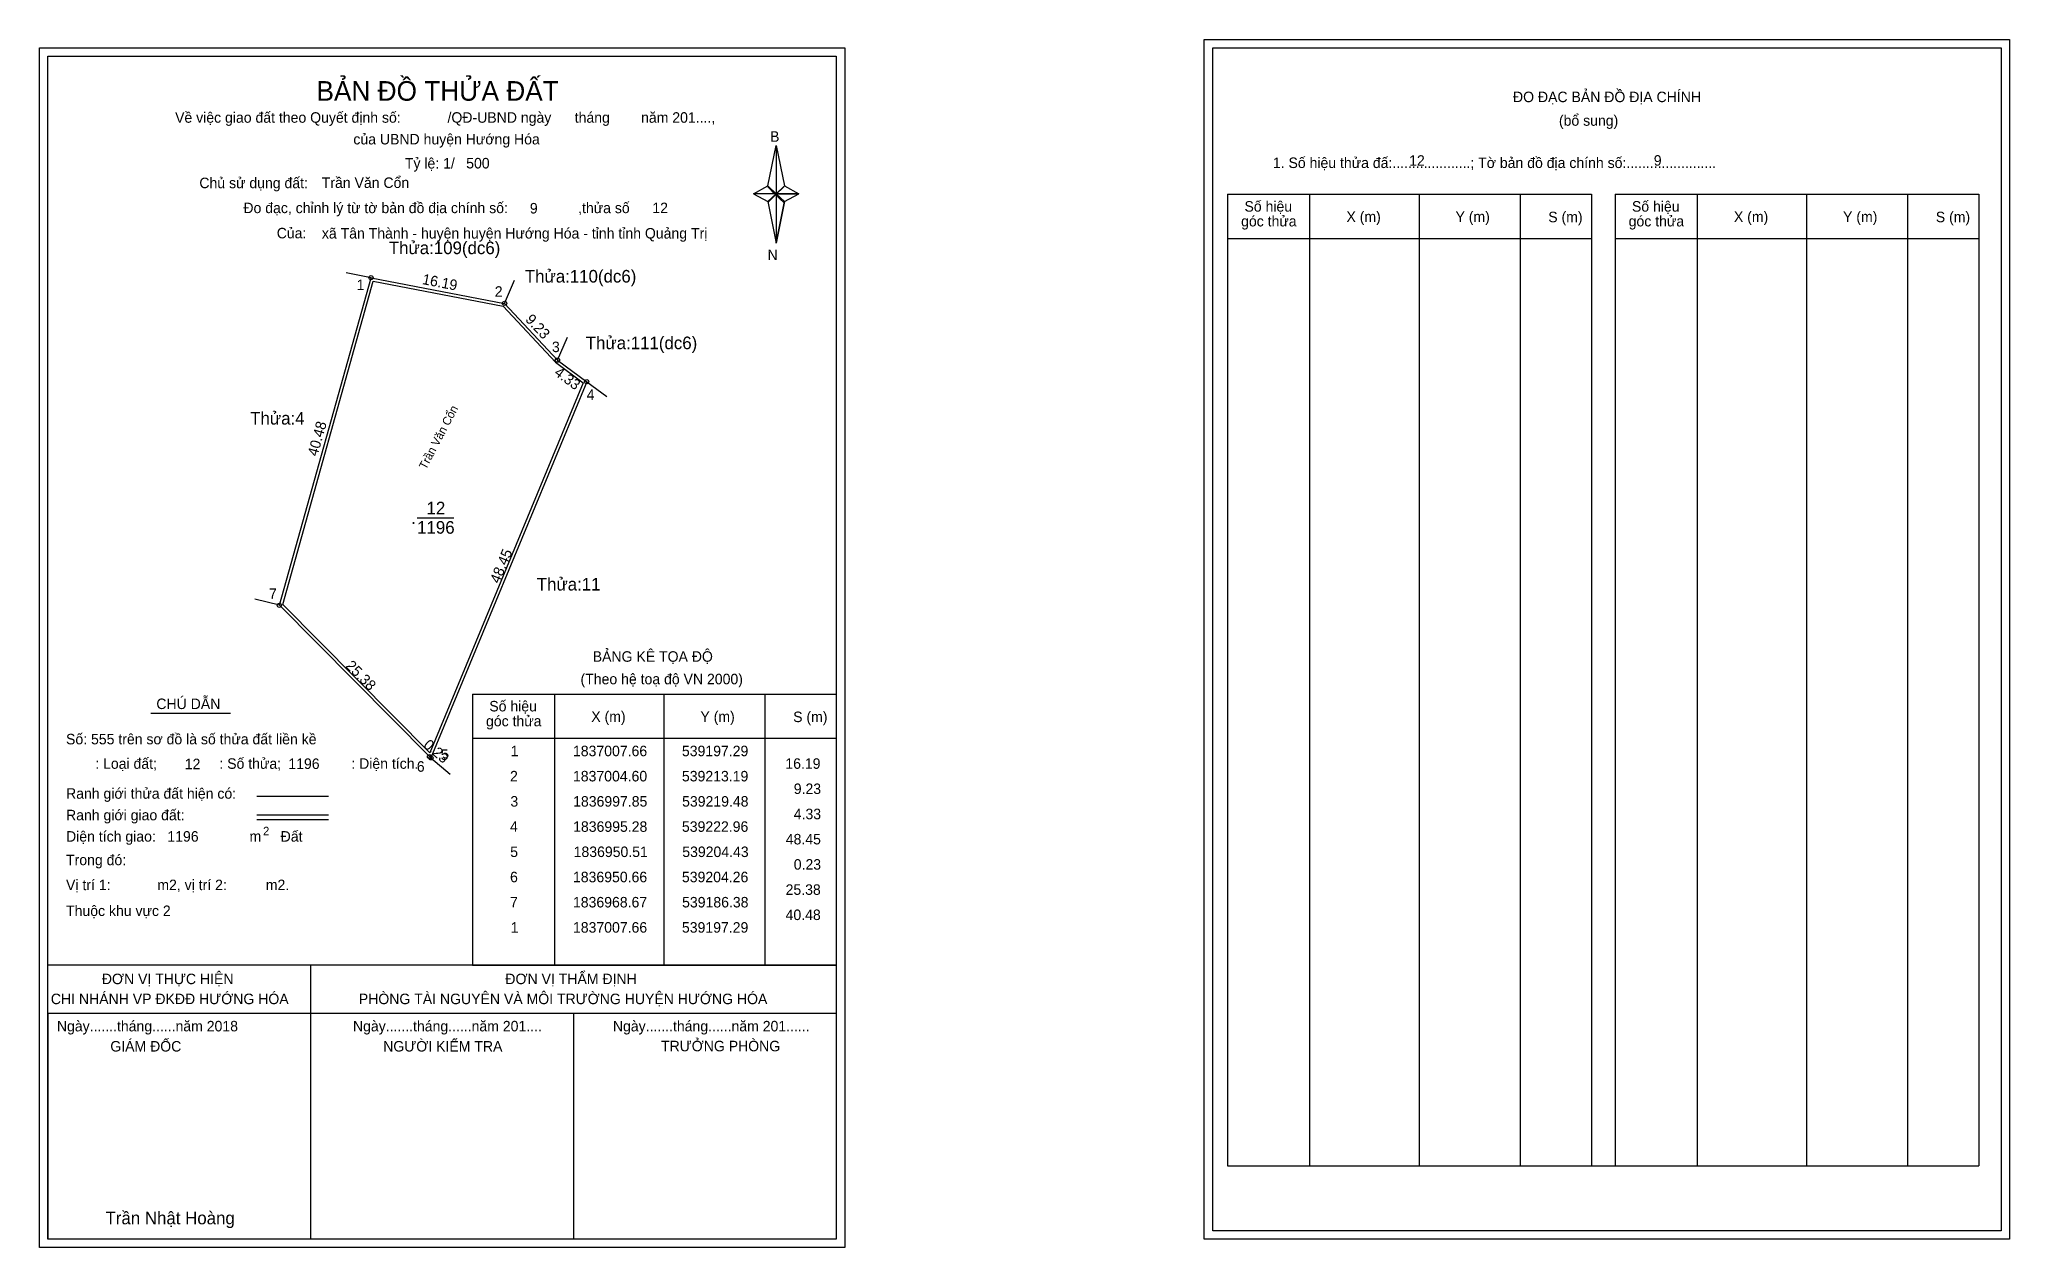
# Model space of a CAD drawing. Extents: x 539158 to 539392, y 1836892 to 1837036.
import ezdxf

# ---------------------------------------------------------------- set-up
doc = ezdxf.new("R2010")
doc.units = 0
for name, color, linetype in [('Level 1', 7, 'Continuous'), ('Level 10', 7, 'Continuous'), ('Level 11', 7, 'Continuous'), ('Level 13', 7, 'Continuous'), ('Level 27', 7, 'Continuous'), ('Level 28', 7, 'Continuous'), ('Level 3', 7, 'Continuous'), ('Level 36', 7, 'Continuous'), ('Level 49', 7, 'Continuous'), ('Level 5', 7, 'Continuous'), ('Level 53', 7, 'Continuous'), ('Level 55', 7, 'Continuous'), ('Level 6', 7, 'Continuous'), ('Level 63', 7, 'Continuous'), ('Level 9', 7, 'Continuous')]:
    doc.layers.add(name, color=color, linetype=linetype)

msp = doc.modelspace()

# ---------------------------------------------------------------- linework, layer by layer
at = {"layer": 'Level 1'}
for p, q in [((539158.82, 1837034.02), (539158.82, 1837034.02)), ((539297.48, 1837035.02), (539297.48, 1837035.02)), ((539244.53, 1837018.58), (539245.51, 1837023.4)), ((539245.51, 1837023.4), (539245.51, 1837017.63)), ((539245.51, 1837023.4), (539246.5, 1837018.58)), ((539242.81, 1837017.63), (539244.53, 1837018.58)), ((539244.53, 1837018.58), (539245.51, 1837017.63)), ((539245.44, 1837017.52), (539244.53, 1837018.47)), ((539245.51, 1837017.63), (539244.53, 1837016.71)), ((539245.44, 1837017.52), (539244.53, 1837016.6)), ((539244.53, 1837016.6), (539245.44, 1837017.52)), ((539246.42, 1837018.47), (539245.44, 1837017.52)), ((539245.44, 1837017.52), (539246.42, 1837018.47)), ((539246.42, 1837016.6), (539245.44, 1837017.52)), ((539246.5, 1837018.58), (539245.51, 1837017.63)), ((539245.51, 1837017.63), (539245.51, 1837011.78)), ((539245.51, 1837017.63), (539248.22, 1837017.63)), ((539245.51, 1837017.63), (539246.5, 1837016.71)), ((539246.5, 1837016.71), (539248.22, 1837017.63)), ((539299.25, 1837017.59), (539342.55, 1837017.59)), ((539309.04, 1836901.96), (539309.04, 1837017.59)), ((539322.08, 1836901.96), (539322.08, 1837017.59)), ((539334.07, 1837017.59), (539334.07, 1836901.96)), ((539342.55, 1837017.59), (539342.55, 1836901.96)), ((539345.38, 1837017.59), (539388.68, 1837017.59)), ((539355.17, 1836901.96), (539355.17, 1837017.59)), ((539368.21, 1836901.96), (539368.21, 1837017.59)), ((539380.19, 1837017.59), (539380.19, 1836901.96)), ((539388.68, 1837017.59), (539388.68, 1836901.96)), ((539244.53, 1837016.71), (539245.51, 1837011.78)), ((539246.5, 1837016.71), (539245.51, 1837011.78)), ((539299.25, 1837012.33), (539342.55, 1837012.33)), ((539345.38, 1837012.33), (539388.68, 1837012.33)), ((539209.37, 1836958.1), (539252.67, 1836958.1)), ((539219.16, 1836925.84), (539219.16, 1836958.1)), ((539232.2, 1836925.84), (539232.2, 1836958.1)), ((539244.18, 1836958.1), (539244.18, 1836925.84)), ((539209.37, 1836952.84), (539252.67, 1836952.84)), ((539183.71, 1836945.95), (539192.22, 1836945.95)), ((539183.71, 1836943.72), (539192.22, 1836943.72)), ((539183.71, 1836943.17), (539192.22, 1836943.17)), ((539212.23, 1836925.84), (539158.82, 1836925.84)), ((539252.67, 1836925.84), (539200.25, 1836925.84)), ((539209.37, 1836925.84), (539252.67, 1836925.84)), ((539252.67, 1836920.07), (539158.82, 1836920.07)), ((539158.82, 1836893.23), (539158.82, 1836920.07)), ((539299.25, 1836901.96), (539388.68, 1836901.96)), ((539252.67, 1836893.23), (539252.67, 1836893.23)), ((539391.33, 1836894.23), (539391.33, 1836894.23))]:
    msp.add_line(p, q, dxfattribs=at)
for points in [[(539244.53, 1837018.58), (539245.51, 1837023.4), (539245.51, 1837017.63)], [(539242.81, 1837017.63), (539244.53, 1837016.71), (539245.51, 1837017.63)], [(539245.51, 1837017.63), (539246.5, 1837018.58), (539248.22, 1837017.63)], [(539245.51, 1837017.63), (539245.51, 1837011.78), (539246.5, 1837016.71)]]:
    msp.add_lwpolyline(points, close=True, dxfattribs=at)
at = {"layer": 'Level 10'}
for p, q in [((539186.38, 1836968.67), (539204.26, 1836950.66)), ((539204.26, 1836950.66), (539204.43, 1836950.51))]:
    msp.add_line(p, q, dxfattribs=at)
for points in [[(539213.19, 1837004.6), (539219.48, 1836997.85), (539222.96, 1836995.28), (539204.43, 1836950.51), (539204.26, 1836950.66), (539186.38, 1836968.67), (539197.29, 1837007.66)], [(539213.01, 1837004.28), (539219.25, 1836997.59), (539222.53, 1836995.16), (539204.3, 1836951.11), (539186.78, 1836968.78), (539197.54, 1837007.26)]]:
    msp.add_lwpolyline(points, close=True, dxfattribs=at)
at = {"layer": 'Level 11'}
for centre in [(539197.29, 1837007.66), (539213.19, 1837004.6), (539213.19, 1837004.6), (539219.48, 1836997.85), (539222.96, 1836995.28), (539186.38, 1836968.67), (539204.26, 1836950.66), (539204.43, 1836950.51)]:
    msp.add_circle(centre, 0.25, dxfattribs=at)
at = {"layer": 'Level 27'}
for p, q in [((539197.29, 1837007.66), (539194.35, 1837008.23)), ((539213.19, 1837004.6), (539214.37, 1837007.36)), ((539219.48, 1836997.85), (539220.69, 1837000.6)), ((539222.96, 1836995.28), (539225.37, 1836993.5)), ((539186.38, 1836968.67), (539183.47, 1836969.38)), ((539204.43, 1836950.51), (539206.72, 1836948.57))]:
    msp.add_line(p, q, dxfattribs=at)
at = {"layer": 'Level 3'}
for p, q in [((539299.25, 1837017.59), (539299.25, 1836901.96)), ((539345.38, 1837017.59), (539345.38, 1836901.96)), ((539209.37, 1836958.1), (539209.37, 1836925.84))]:
    msp.add_line(p, q, dxfattribs=at)
at = {"layer": 'Level 5'}
for p, q in [((539171.08, 1836955.83), (539180.55, 1836955.83)), ((539190.1, 1836925.84), (539190.1, 1836893.23)), ((539158.82, 1836920.07), (539158.82, 1836893.23)), ((539158.82, 1836920.07), (539158.82, 1836893.23)), ((539221.39, 1836920.07), (539221.39, 1836893.23))]:
    msp.add_line(p, q, dxfattribs=at)
at = {"layer": 'Level 63'}
for points in [[(539157.82, 1837035.02), (539253.67, 1837035.02), (539253.67, 1836892.23), (539157.82, 1836892.23)], [(539158.82, 1837034.02), (539252.67, 1837034.02), (539252.67, 1836893.23), (539158.82, 1836893.23)], [(539296.48, 1837036.02), (539392.33, 1837036.02), (539392.33, 1836893.23), (539296.48, 1836893.23)], [(539297.48, 1837035.02), (539391.33, 1837035.02), (539391.33, 1836894.23), (539297.48, 1836894.23)]]:
    msp.add_lwpolyline(points, close=True, dxfattribs=at)
at = {"layer": 'Level 9'}
msp.add_line((539202.78, 1836979.09), (539207.14, 1836979.09), dxfattribs=at)

# ---------------------------------------------------------------- texts
at = {"layer": 'Level 1'}
for s, height, p in [('BẢN ĐỒ THỬA ĐẤT', 2.3328, (539190.8, 1837028.72)), ('ĐO ĐẠC BẢN ĐỒ ĐỊA CHÍNH', 1.25, (539333.22, 1837028.55)), ('Về việc giao đất theo Quyết định số:            /QĐ-UBND ngày      tháng        năm 201....,      ', 1.25, (539173.97, 1837026.1)), ('(bổ sung)', 1.25, (539338.69, 1837025.74)), ('của UBND huyện Hướng Hóa', 1.25, (539195.19, 1837023.52)), ('B', 1.25, (539244.79, 1837023.83)), ('1. Số hiệu thửa đấ:....................; Tờ bản đồ địa chính số:.......................', 1.25, (539304.64, 1837020.71)), ('Chủ sử dụng đất:', 1.25, (539176.86, 1837018.31)), ('Đo đạc, chỉnh lý từ tờ bản đồ địa chính số:                  ,thửa số                 ', 1.25, (539182.1, 1837015.34)), ('Số hiệu', 1.25, (539301.26, 1837015.52)), ('X (m)', 1.25, (539313.4, 1837014.29)), ('Y (m)', 1.25, (539326.38, 1837014.29)), ('S (m)', 1.25, (539337.42, 1837014.26)), ('Số hiệu', 1.25, (539347.38, 1837015.52)), ('X (m)', 1.25, (539359.52, 1837014.29)), ('Y (m)', 1.25, (539372.51, 1837014.29)), ('S (m)', 1.25, (539383.55, 1837014.26)), ('Của:', 1.25, (539186.07, 1837012.34)), ('góc thửa', 1.25, (539300.86, 1837013.76)), ('góc thửa', 1.25, (539346.99, 1837013.76)), ('N', 1.25, (539244.49, 1837009.75)), ('BẢNG KÊ TỌA ĐỘ', 1.25, (539223.68, 1836961.95)), ('(Theo hệ toạ độ VN 2000)', 1.25, (539222.23, 1836959.27)), ('CHÚ DẪN', 1.25, (539171.74, 1836956.32)), ('Số hiệu', 1.25, (539211.37, 1836956.04)), ('góc thửa', 1.25, (539210.98, 1836954.27)), ('X (m)', 1.25, (539223.51, 1836954.8)), ('Y (m)', 1.25, (539236.5, 1836954.8)), ('S (m)', 1.25, (539247.54, 1836954.77)), ('Số: 555 trên sơ đồ là số thửa đất liền kề', 1.25, (539160.99, 1836952.12)), (': Loại đất;                : Số thửa;                  : Diện tích.', 1.25, (539164.47, 1836949.21)), ('Ranh giới thửa đất hiện có:', 1.25, (539160.99, 1836945.65)), ('Ranh giới giao đất:', 1.25, (539160.99, 1836943.08)), ('Diện tích giao:                                Đất ', 1.25, (539160.99, 1836940.54)), ('m', 1.25, (539182.83, 1836940.55)), ('2', 1, (539184.44, 1836941.31)), ('Trong đó: ', 1.25, (539160.99, 1836937.74)), ('Vị trí 1:            m2, vị trí 2:          m2.', 1.25, (539160.99, 1836934.77)), ('Thuộc khu vực 2', 1.25, (539160.99, 1836931.69)), ('ĐƠN VỊ THỰC HIỆN', 1.25, (539165.25, 1836923.58)), ('ĐƠN VỊ THẨM ĐỊNH', 1.25, (539213.28, 1836923.58)), ('CHI NHÁNH VP ĐKĐĐ HƯỚNG HÓA', 1.25, (539159.18, 1836921.2)), ('PHÒNG TÀI NGUYÊN VÀ MÔI TRƯỜNG HUYỆN HƯỚNG HÓA', 1.25, (539195.84, 1836921.2)), ('Ngày.......tháng......năm 2018', 1.25, (539159.9, 1836917.96)), ('Ngày.......tháng......năm 201....', 1.25, (539195.14, 1836917.96)), ('Ngày.......tháng......năm 201......', 1.25, (539226.08, 1836917.96)), ('GIÁM ĐỐC', 1.25, (539166.26, 1836915.56)), ('NGƯỜI KIỂM TRA', 1.25, (539198.74, 1836915.56)), ('TRƯỞNG PHÒNG', 1.25, (539231.81, 1836915.59)), ('Trần Nhật Hoàng', 1.5, (539165.69, 1836895))]:
    msp.add_text(s, height=height, dxfattribs=at).set_placement(p)
at = {"layer": 'Level 11'}
msp.add_text('Tỷ lệ: 1/', height=1.25, dxfattribs=at).set_placement((539201.32, 1837020.65))
at = {"layer": 'Level 13'}
for s, p in [('12', (539203.9, 1836979.49)), ('.', (539202.08, 1836978.34)), ('1196', (539202.78, 1836977.19))]:
    msp.add_text(s, height=1.5, dxfattribs=at).set_placement(p)
at = {"layer": 'Level 28'}
msp.add_text('Trần Văn Cổn', height=1, rotation=62.3488, dxfattribs=at).set_placement((539203.83, 1836984.75))
at = {"layer": 'Level 36'}
for s, p in [('Thửa:109(dc6)', (539199.41, 1837010.46)), ('Thửa:110(dc6)', (539215.6, 1837007.08)), ('Thửa:111(dc6)', (539222.85, 1836999.15)), ('Thửa:4', (539182.91, 1836990.18)), ('Thửa:11', (539217.02, 1836970.43))]:
    msp.add_text(s, height=1.5, dxfattribs=at).set_placement(p)
at = {"layer": 'Level 49'}
for s, rotation, p in [('16.19', 349.1023, (539203.32, 1837006.91)), ('9.23', 312.9797, (539215.58, 1837002.62)), ('4.33', 323.5556, (539219, 1836996.15)), ('40.48', 74.3663, (539190.91, 1836986.33)), ('48.45', 67.513, (539212.55, 1836971.18)), ('25.38', 314.7668, (539194.18, 1836961.38)), ('0.23', 319.6884, (539203.43, 1836951.88))]:
    msp.add_text(s, height=1.25, rotation=rotation, dxfattribs=at).set_placement(p)
at = {"layer": 'Level 53'}
for s, p in [('1', (539213.92, 1836950.71)), ('1837007.66', (539221.33, 1836950.71)), ('539197.29', (539234.3, 1836950.71)), ('16.19', (539246.61, 1836949.21)), ('2', (539213.84, 1836947.71)), ('1837004.60', (539221.33, 1836947.71)), ('539213.19', (539234.3, 1836947.71)), ('9.23', (539247.61, 1836946.21)), ('3', (539213.88, 1836944.71)), ('1836997.85', (539221.35, 1836944.71)), ('539219.48', (539234.32, 1836944.71)), ('4', (539213.83, 1836941.71)), ('1836995.28', (539221.35, 1836941.71)), ('539222.96', (539234.3, 1836941.71)), ('4.33', (539247.61, 1836943.21)), ('48.45', (539246.66, 1836940.21)), ('5', (539213.86, 1836938.71)), ('1836950.51', (539221.41, 1836938.71)), ('539204.43', (539234.34, 1836938.71)), ('0.23', (539247.61, 1836937.21)), ('6', (539213.84, 1836935.71)), ('1836950.66', (539221.33, 1836935.71)), ('539204.26', (539234.3, 1836935.71)), ('25.38', (539246.64, 1836934.21)), ('7', (539213.84, 1836932.71)), ('1836968.67', (539221.33, 1836932.71)), ('539186.38', (539234.32, 1836932.71)), ('1', (539213.92, 1836929.71)), ('1837007.66', (539221.33, 1836929.71)), ('539197.29', (539234.3, 1836929.71)), ('40.48', (539246.64, 1836931.21))]:
    msp.add_text(s, height=1.25, dxfattribs=at).set_placement(p)
at = {"layer": 'Level 55'}
for s, height, p in [('109', 0.055, (539197.23, 1837007.61)), ('109', 0.055, (539197.23, 1837007.61)), ('1', 0.2, (539197.24, 1837007.66)), ('4', 0.055, (539197.27, 1837007.61)), ('4', 0.055, (539197.27, 1837007.61)), ('2', 0.2, (539213.12, 1837004.6)), ('109', 0.055, (539213.13, 1837004.54)), ('110', 0.055, (539213.13, 1837004.54)), ('109', 0.055, (539213.13, 1837004.54)), ('3', 0.2, (539219.42, 1836997.85)), ('110', 0.055, (539219.42, 1836997.79)), ('111', 0.055, (539219.42, 1836997.79)), ('4', 0.2, (539222.89, 1836995.28)), ('111', 0.055, (539222.9, 1836995.23)), ('11', 0.055, (539222.92, 1836995.23)), ('7', 0.2, (539186.32, 1836968.67)), ('4', 0.055, (539186.36, 1836968.62)), ('4', 0.055, (539186.36, 1836968.62)), ('6', 0.2, (539204.19, 1836950.66)), ('5', 0.2, (539204.36, 1836950.51)), ('11', 0.055, (539204.39, 1836950.45))]:
    msp.add_text(s, height=height, dxfattribs=at).set_placement(p)
at = {"layer": 'Level 6'}
for s, p in [('12', (539320.86, 1837020.98)), ('9', (539349.98, 1837020.99)), ('500', (539208.62, 1837020.66)), ('Trần Văn Cổn', (539191.43, 1837018.34)), ('9', (539216.2, 1837015.3)), ('12', (539230.78, 1837015.34)), ('xã Tân Thành - huyện huyện Hướng Hóa - tỉnh tỉnh Quảng Trị', (539191.44, 1837012.32)), ('12', (539175.12, 1836949.16)), ('1196', (539187.45, 1836949.19)), ('1196', (539173.05, 1836940.54))]:
    msp.add_text(s, height=1.25, dxfattribs=at).set_placement(p)
at = {"layer": 'Level 9'}
for s, p in [('1', (539195.58, 1837006.19)), ('2', (539212.02, 1837005.39)), ('3', (539218.83, 1836998.8)), ('4', (539222.96, 1836993.11)), ('7', (539185.15, 1836969.43)), ('6', (539202.74, 1836948.86)), ('5', (539205.58, 1836950.26))]:
    msp.add_text(s, height=1.25, dxfattribs=at).set_placement(p)

doc.saveas('drawing.dxf')
